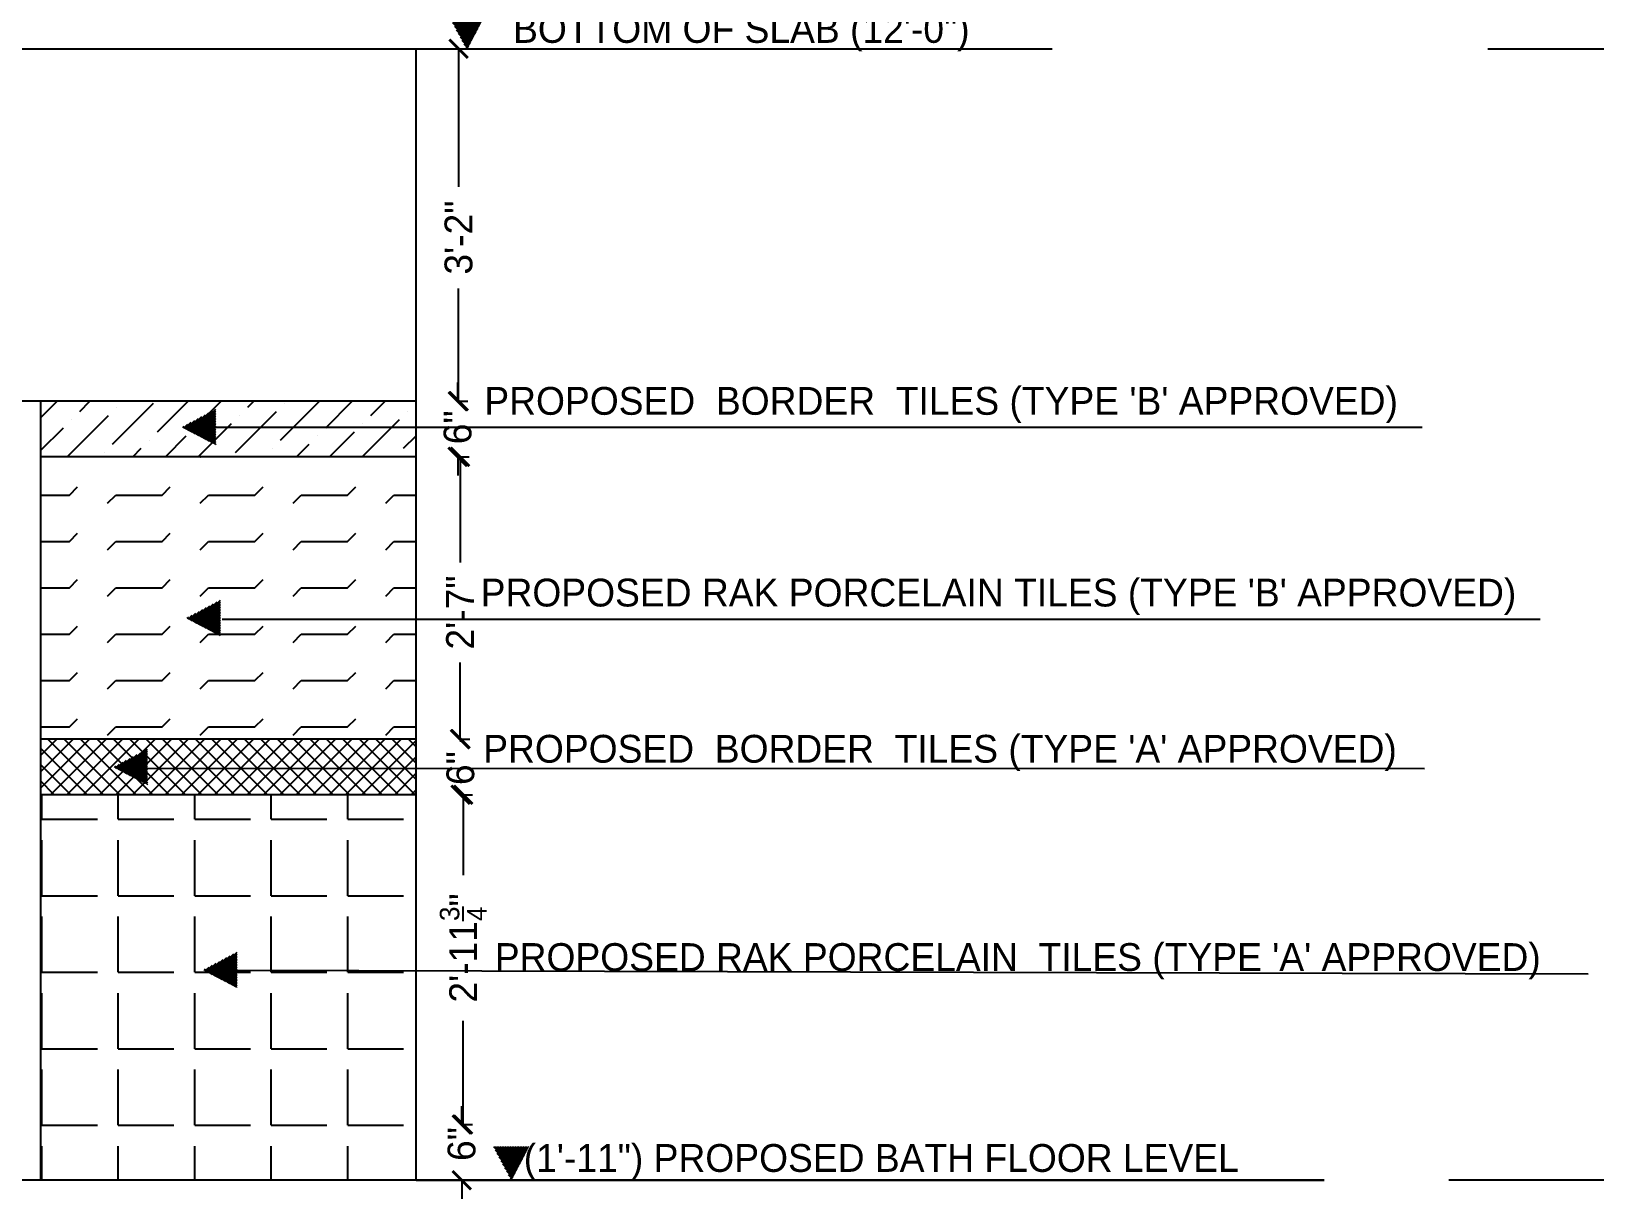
# Model space of a CAD drawing. Extents: x 10753 to 18704, y -5361 to 1140.
# Drawn here: x 14282 to 14450.6, y -3552.9 to -3427 of the extents above; entities that cross this region are included whole.
import ezdxf

# ---------------------------------------------------------------- set-up
doc = ezdxf.new("R2010")
doc.units = 0
doc.header["$LTSCALE"] = 30
doc.header["$MEASUREMENT"] = 0
doc.header["$PDMODE"] = 3
doc.linetypes.add('ACAD_ISO02W100', pattern=[15, 12, -3])
doc.layers.get('0').update_dxf_attribs({"linetype": 'CONTINUOUS'})
doc.layers.get('DEFPOINTS').update_dxf_attribs({"linetype": 'CONTINUOUS'})
for name, color, linetype in [('DIM', 6, 'CONTINUOUS'), ('LAYER2', 132, 'CONTINUOUS'), ('WALL', 2, 'CONTINUOUS')]:
    doc.layers.add(name, color=color, linetype=linetype)
doc.styles.get("Standard").update_dxf_attribs({"font": 'stylu.ttf', "height": 3})
doc.styles.add('Text 1-2', font='stylu.ttf', dxfattribs={"height": 1.5})
doc.dimstyles.new('D1', dxfattribs={"dimtxt": 6, "dimasz": 5, "dimexe": 1, "dimexo": 2, "dimgap": 1, "dimtad": 1, "dimdec": 4, "dimzin": 3, "dimdsep": 46, "dimlunit": 4, "dimtxsty": 'Standard', "dimcen": 3, "dimclrd": 7, "dimclre": 7, "dimclrt": 2, "dimadec": 0, "dimazin": 0, "dimtfac": 1, "dimtdec": 4, "dimtofl": 0, "dimtmove": 2, "dimatfit": 3, "dimfxl": 1, "dimfrac": 2, "dimtolj": 1, "dimtzin": 1, "dimarcsym": 0})

# ---------------------------------------------------------------- blocks, each defined once
blk = doc.blocks.new('_ArchTick')
at = {"color": 0, "linetype": 'ByBlock', "const_width": 0.15}
blk.add_lwpolyline([(-0.5, -0.5), (0.5, 0.5)], dxfattribs=at)
blk = doc.blocks.new('*D243')
at = {"layer": 'DEFPOINTS', "color": 0, "transparency": 16777216}
for p in [(14323.54, -3428.9), (14323.54, -3466.9), (14328.12, -3466.9)]:
    blk.add_point(p, dxfattribs=at)
at = {"layer": 'DIM', "color": 4, "lineweight": -2, "transparency": 16777216}
for p, q in [((14328.12, -3428.9), (14329.12, -3428.9)), ((14328.12, -3428.9), (14328.12, -3443.77)), ((14328.12, -3466.9), (14328.12, -3454.75)), ((14328.12, -3466.9), (14329.12, -3466.9))]:
    blk.add_line(p, q, dxfattribs=at)
at = {"layer": 'DIM', "color": 4, "lineweight": -2, "transparency": 16777216, "xscale": 2, "yscale": 2, "zscale": 2}
for p, rotation in [((14328.12, -3428.9), 90), ((14328.12, -3466.9), 270)]:
    blk.add_blockref('_ArchTick', p, dxfattribs=dict(at, rotation=rotation))
at = {"layer": 'DIM', "color": 4, "transparency": 16777216, "insert": (14328.12, -3449.26), "char_height": 3, "attachment_point": 5, "rotation": 90}
blk.add_mtext('\\A1;3\'-2"', dxfattribs=at)
blk = doc.blocks.new('*D244')
at = {"layer": 'DEFPOINTS', "color": 0, "transparency": 16777216}
for p in [(14323.54, -3472.9), (14323.54, -3503.34), (14328.27, -3503.34)]:
    blk.add_point(p, dxfattribs=at)
at = {"layer": 'DIM', "color": 4, "lineweight": -2, "transparency": 16777216}
for p, q in [((14328.27, -3472.9), (14329.27, -3472.9)), ((14328.27, -3472.9), (14328.27, -3484.29)), ((14328.27, -3503.34), (14328.27, -3495.08)), ((14328.27, -3503.34), (14329.27, -3503.34))]:
    blk.add_line(p, q, dxfattribs=at)
at = {"layer": 'DIM', "color": 4, "lineweight": -2, "transparency": 16777216, "xscale": 2, "yscale": 2, "zscale": 2}
for p, rotation in [((14328.27, -3472.9), 90), ((14328.27, -3503.34), 270)]:
    blk.add_blockref('_ArchTick', p, dxfattribs=dict(at, rotation=rotation))
at = {"layer": 'DIM', "color": 4, "transparency": 16777216, "insert": (14328.27, -3489.69), "char_height": 3, "attachment_point": 5, "rotation": 90}
blk.add_mtext('\\A1;2\'-7"', dxfattribs=at)
blk = doc.blocks.new('*D245')
at = {"layer": 'DEFPOINTS', "color": 0, "transparency": 16777216}
for p in [(14323.54, -3503.34), (14323.54, -3509.34), (14328.32, -3509.34)]:
    blk.add_point(p, dxfattribs=at)
at = {"layer": 'DIM', "color": 4, "lineweight": -2, "transparency": 16777216}
for p, q in [((14328.32, -3503.34), (14329.32, -3503.34)), ((14328.32, -3503.34), (14328.32, -3503.64)), ((14328.32, -3509.34), (14328.32, -3509.3)), ((14328.32, -3509.34), (14329.32, -3509.34))]:
    blk.add_line(p, q, dxfattribs=at)
at = {"layer": 'DIM', "color": 4, "lineweight": -2, "transparency": 16777216, "xscale": 2, "yscale": 2, "zscale": 2}
for p, rotation in [((14328.32, -3503.34), 90), ((14328.32, -3509.34), 270)]:
    blk.add_blockref('_ArchTick', p, dxfattribs=dict(at, rotation=rotation))
at = {"layer": 'DIM', "color": 4, "transparency": 16777216, "insert": (14328.32, -3506.47), "char_height": 3, "attachment_point": 5, "rotation": 90}
blk.add_mtext('\\A1;6"', dxfattribs=at)
blk = doc.blocks.new('*D246')
at = {"layer": 'DEFPOINTS', "color": 0, "transparency": 16777216}
for p in [(14323.54, -3509.34), (14323.54, -3544.9), (14328.61, -3544.9)]:
    blk.add_point(p, dxfattribs=at)
at = {"layer": 'DIM', "color": 4, "lineweight": -2, "transparency": 16777216}
for p, q in [((14328.61, -3509.34), (14329.61, -3509.34)), ((14328.61, -3509.34), (14328.61, -3518.02)), ((14328.61, -3544.9), (14328.61, -3533.71)), ((14328.61, -3544.9), (14329.61, -3544.9))]:
    blk.add_line(p, q, dxfattribs=at)
at = {"layer": 'DIM', "color": 4, "lineweight": -2, "transparency": 16777216, "xscale": 2, "yscale": 2, "zscale": 2}
for p, rotation in [((14328.61, -3509.34), 90), ((14328.61, -3544.9), 270)]:
    blk.add_blockref('_ArchTick', p, dxfattribs=dict(at, rotation=rotation))
at = {"layer": 'DIM', "color": 4, "transparency": 16777216, "insert": (14328.61, -3525.86), "char_height": 3, "attachment_point": 5, "rotation": 90}
blk.add_mtext('\\A1;2\'-11{\\H0.7x;\\S3/4;}"', dxfattribs=at)
blk = doc.blocks.new('*D247')
at = {"layer": 'DEFPOINTS', "color": 0, "transparency": 16777216}
for p in [(14323.54, -3544.9), (14323.54, -3550.9), (14328.45, -3550.9)]:
    blk.add_point(p, dxfattribs=at)
at = {"layer": 'DIM', "color": 4, "lineweight": -2, "transparency": 16777216}
for p, q in [((14328.45, -3544.9), (14328.45, -3542.9)), ((14328.45, -3544.9), (14329.45, -3544.9)), ((14328.45, -3550.9), (14329.45, -3550.9)), ((14328.45, -3550.9), (14328.45, -3552.9))]:
    blk.add_line(p, q, dxfattribs=at)
at = {"layer": 'DIM', "color": 4, "lineweight": -2, "transparency": 16777216, "xscale": 2, "yscale": 2, "zscale": 2}
for p, rotation in [((14328.45, -3544.9), 270), ((14328.45, -3550.9), 90)]:
    blk.add_blockref('_ArchTick', p, dxfattribs=dict(at, rotation=rotation))
at = {"layer": 'DIM', "color": 4, "transparency": 16777216, "insert": (14328.45, -3547), "char_height": 3, "attachment_point": 5, "rotation": 90}
blk.add_mtext('\\A1;6"', dxfattribs=at)
blk = doc.blocks.new('*D242')
at = {"layer": 'DEFPOINTS', "color": 0, "transparency": 16777216}
for p in [(14323.54, -3466.9), (14323.54, -3472.9), (14328.02, -3472.9)]:
    blk.add_point(p, dxfattribs=at)
at = {"layer": 'DIM', "color": 4, "lineweight": -2, "transparency": 16777216}
for p, q in [((14328.02, -3466.9), (14328.02, -3464.9)), ((14328.02, -3466.9), (14329.02, -3466.9)), ((14328.02, -3472.9), (14329.02, -3472.9)), ((14328.02, -3472.9), (14328.02, -3474.9))]:
    blk.add_line(p, q, dxfattribs=at)
at = {"layer": 'DIM', "color": 4, "lineweight": -2, "transparency": 16777216, "xscale": 2, "yscale": 2, "zscale": 2}
for p, rotation in [((14328.02, -3466.9), 270), ((14328.02, -3472.9), 90)]:
    blk.add_blockref('_ArchTick', p, dxfattribs=dict(at, rotation=rotation))
at = {"layer": 'DIM', "color": 4, "transparency": 16777216, "insert": (14328.02, -3469.72), "char_height": 3, "attachment_point": 5, "rotation": 90}
blk.add_mtext('\\A1;6"', dxfattribs=at)

msp = doc.modelspace()

# ---------------------------------------------------------------- hatches: boundary and pattern name
h = msp.add_hatch()
h.set_pattern_fill('ANSI31', color=230, angle=90, style=0)
h.set_pattern_definition([(135, (11153.07184, -20836.63425), (-0.08838834765, -0.08838834765), [])])
h.paths.add_polyline_path([(14329.04574, -3429.01557), (14330.94216, -3425.3786), (14327.09839, -3425.3786)])
h = msp.add_hatch()
h.set_pattern_fill('ANSI31', color=230, style=0)
h.set_pattern_definition([(45, (-3109.31587, -293.7305), (-0.08838834765, 0.08838834765), [])])
h.paths.add_polyline_path([(14298.3028, -3469.70441), (14301.93977, -3471.60082), (14301.93977, -3467.75705)])
h = msp.add_hatch()
h.set_pattern_fill('ANSI31', color=230, style=0)
h.set_pattern_definition([(45, (-3108.8276, -314.32418), (-0.08838834765, 0.08838834765), [])])
h.paths.add_polyline_path([(14298.79107, -3490.29809), (14302.42805, -3492.1945), (14302.42805, -3488.35073)])
h = msp.add_hatch()
h.set_pattern_fill('ANSI31', color=230, style=0)
h.set_pattern_definition([(45, (-3116.67911, -330.38747), (-0.08838834765, 0.08838834765), [])])
h.paths.add_polyline_path([(14290.93956, -3506.36138), (14294.57653, -3508.25779), (14294.57653, -3504.41402)])
h = msp.add_hatch()
h.set_pattern_fill('ANSI31', color=230, style=0)
h.set_pattern_definition([(45, (-3107.01872, -352.26885), (-0.08838834765, 0.08838834765), [])])
h.paths.add_polyline_path([(14300.59995, -3528.24276), (14304.23693, -3530.13917), (14304.23693, -3526.2954)])
h = msp.add_hatch()
h.set_pattern_fill('ANSI31', color=256, angle=90, style=0)
h.set_pattern_definition([(135, (11157.86386, -20958.55146), (-0.08838834765, -0.08838834765), [])])
h.paths.add_polyline_path([(14333.83777, -3550.93279), (14335.73418, -3547.29581), (14331.89041, -3547.29581)])

# ---------------------------------------------------------------- linework, layer by layer
at = {"color": 1}
msp.add_line((14283.0385, -3466.89906), (14253.10373, -3466.89906), dxfattribs=at)
at = {"color": 230}
for p, q in [((14301.78614, -3469.71751), (14431.98786, -3469.71751)), ((14302.63544, -3490.40155), (14444.74016, -3490.40155)), ((14294.47097, -3506.46477), (14432.25934, -3506.49394)), ((14304.08329, -3528.25586), (14449.91478, -3528.63614))]:
    msp.add_line(p, q, dxfattribs=at)
at = {"color": 3}
msp.add_line((14283.0385, -3550.89906), (14253.10373, -3550.89906), dxfattribs=at)
at = {"linetype": 'ACAD_ISO02W100'}
msp.add_line((14323.5385, -3550.89906), (14421.44497, -3550.89906), dxfattribs=at)
at = {"layer": 'LAYER2', "color": 0}
msp.add_line((14322.99249, -3509.3359), (14323.5385, -3508.78989), dxfattribs=at)
at = {"layer": 'WALL', "color": 9}
for p, q in [((14130.56178, -3428.89906), (14323.5385, -3428.89906)), ((14323.5385, -3550.89906), (14323.5385, -3428.89906)), ((14323.5385, -3428.89906), (14392.12461, -3428.89906)), ((14439.08852, -3428.89906), (14538.3074, -3428.89906)), ((14333.6043, -3550.89906), (14130.56178, -3550.89906)), ((14421.44497, -3550.89906), (14328.96612, -3550.89906)), ((14555.58587, -3550.89906), (14434.89148, -3550.89906))]:
    msp.add_line(p, q, dxfattribs=at)
at = {"layer": 'WALL', "color": 3}
for p, q in [((14323.5385, -3466.89906), (14163.0385, -3466.89906)), ((14283.0385, -3466.89906), (14283.0385, -3550.89906)), ((14283.0385, -3468.69205), (14284.83148, -3466.89906)), ((14287.26879, -3467.99728), (14288.36701, -3466.89906)), ((14290.80433, -3471.53282), (14295.22375, -3467.1134)), ((14295.66569, -3470.20699), (14298.97361, -3466.89906)), ((14300.52705, -3468.88117), (14302.50915, -3466.89906)), ((14305.38841, -3467.55534), (14306.04468, -3466.89906)), ((14308.92394, -3471.09087), (14313.11575, -3466.89906)), ((14313.7853, -3469.76505), (14316.65128, -3466.89906)), ((14318.64666, -3468.43922), (14320.18682, -3466.89906)), ((14285.94297, -3472.85864), (14290.36239, -3468.43922)), ((14286.38491, -3468.88117), (14286.38491, -3468.88117)), ((14304.06258, -3472.4167), (14308.482, -3467.99728)), ((14304.50452, -3468.43922), (14304.50452, -3468.43922)), ((14317.72235, -3472.89906), (14321.74025, -3468.88117)), ((14322.62413, -3467.99728), (14322.62413, -3467.99728)), ((14283.0385, -3472.22758), (14285.50103, -3469.76505)), ((14296.50915, -3472.89906), (14298.75928, -3470.64893)), ((14300.04468, -3472.89906), (14303.62064, -3469.32311)), ((14312.90141, -3470.64893), (14312.90141, -3470.64893)), ((14314.18682, -3472.89906), (14316.87889, -3470.20699)), ((14317.76277, -3469.32311), (14317.76277, -3469.32311)), ((14322.18219, -3471.97476), (14323.5385, -3470.61845)), ((14292.97361, -3472.89906), (14293.89792, -3471.97476)), ((14294.7818, -3471.09087), (14294.7818, -3471.09087)), ((14310.65128, -3472.89906), (14312.01753, -3471.53282)), ((14323.5385, -3472.89906), (14283.0385, -3472.89906)), ((14283.0385, -3477.02717), (14286.14818, -3477.02717)), ((14286.14818, -3477.02717), (14287.03206, -3476.14329)), ((14290.2643, -3477.91105), (14291.14818, -3477.02717)), ((14291.14818, -3477.02717), (14296.14818, -3477.02717)), ((14296.14818, -3477.02717), (14297.03206, -3476.14329)), ((14300.2643, -3477.91105), (14301.14818, -3477.02717)), ((14301.14818, -3477.02717), (14306.14818, -3477.02717)), ((14306.14818, -3477.02717), (14307.03206, -3476.14329)), ((14310.2643, -3477.91105), (14311.14818, -3477.02717)), ((14311.14818, -3477.02717), (14316.14818, -3477.02717)), ((14316.14818, -3477.02717), (14317.03206, -3476.14329)), ((14320.2643, -3477.91105), (14321.14818, -3477.02717)), ((14321.14818, -3477.02717), (14323.5385, -3477.02717)), ((14283.0385, -3482.02717), (14286.14818, -3482.02717)), ((14286.14818, -3482.02717), (14287.03206, -3481.14329)), ((14290.2643, -3482.91105), (14291.14818, -3482.02717)), ((14291.14818, -3482.02717), (14296.14818, -3482.02717)), ((14296.14818, -3482.02717), (14297.03206, -3481.14329)), ((14300.2643, -3482.91105), (14301.14818, -3482.02717)), ((14301.14818, -3482.02717), (14306.14818, -3482.02717)), ((14306.14818, -3482.02717), (14307.03206, -3481.14329)), ((14310.2643, -3482.91105), (14311.14818, -3482.02717)), ((14311.14818, -3482.02717), (14316.14818, -3482.02717)), ((14316.14818, -3482.02717), (14317.03206, -3481.14329)), ((14320.2643, -3482.91105), (14321.14818, -3482.02717)), ((14321.14818, -3482.02717), (14323.5385, -3482.02717)), ((14283.0385, -3487.02717), (14286.14818, -3487.02717)), ((14286.14818, -3487.02717), (14287.03206, -3486.14329)), ((14290.2643, -3487.91105), (14291.14818, -3487.02717)), ((14291.14818, -3487.02717), (14296.14818, -3487.02717)), ((14296.14818, -3487.02717), (14297.03206, -3486.14329)), ((14300.2643, -3487.91105), (14301.14818, -3487.02717)), ((14301.14818, -3487.02717), (14306.14818, -3487.02717)), ((14306.14818, -3487.02717), (14307.03206, -3486.14329)), ((14310.2643, -3487.91105), (14311.14818, -3487.02717)), ((14311.14818, -3487.02717), (14316.14818, -3487.02717)), ((14316.14818, -3487.02717), (14317.03206, -3486.14329)), ((14320.2643, -3487.91105), (14321.14818, -3487.02717)), ((14321.14818, -3487.02717), (14323.5385, -3487.02717)), ((14283.0385, -3492.02717), (14286.14818, -3492.02717)), ((14286.14818, -3492.02717), (14287.03206, -3491.14329)), ((14290.2643, -3492.91105), (14291.14818, -3492.02717)), ((14291.14818, -3492.02717), (14296.14818, -3492.02717)), ((14296.14818, -3492.02717), (14297.03206, -3491.14329)), ((14300.2643, -3492.91105), (14301.14818, -3492.02717)), ((14301.14818, -3492.02717), (14306.14818, -3492.02717)), ((14306.14818, -3492.02717), (14307.03206, -3491.14329)), ((14310.2643, -3492.91105), (14311.14818, -3492.02717)), ((14311.14818, -3492.02717), (14316.14818, -3492.02717)), ((14316.14818, -3492.02717), (14317.03206, -3491.14329)), ((14320.2643, -3492.91105), (14321.14818, -3492.02717)), ((14321.14818, -3492.02717), (14323.5385, -3492.02717)), ((14286.14818, -3497.02717), (14287.03206, -3496.14329)), ((14296.14818, -3497.02717), (14297.03206, -3496.14329)), ((14306.14818, -3497.02717), (14307.03206, -3496.14329)), ((14316.14818, -3497.02717), (14317.03206, -3496.14329)), ((14283.0385, -3497.02717), (14286.14818, -3497.02717)), ((14290.2643, -3497.91105), (14291.14818, -3497.02717)), ((14291.14818, -3497.02717), (14296.14818, -3497.02717)), ((14300.2643, -3497.91105), (14301.14818, -3497.02717)), ((14301.14818, -3497.02717), (14306.14818, -3497.02717)), ((14310.2643, -3497.91105), (14311.14818, -3497.02717)), ((14311.14818, -3497.02717), (14316.14818, -3497.02717)), ((14320.2643, -3497.91105), (14321.14818, -3497.02717)), ((14321.14818, -3497.02717), (14323.5385, -3497.02717)), ((14286.14818, -3502.02717), (14287.03206, -3501.14329)), ((14296.14818, -3502.02717), (14297.03206, -3501.14329)), ((14306.14818, -3502.02717), (14307.03206, -3501.14329)), ((14316.14818, -3502.02717), (14317.03206, -3501.14329)), ((14283.0385, -3502.02717), (14286.14818, -3502.02717)), ((14290.2643, -3502.91105), (14291.14818, -3502.02717)), ((14291.14818, -3502.02717), (14296.14818, -3502.02717)), ((14300.2643, -3502.91105), (14301.14818, -3502.02717)), ((14301.14818, -3502.02717), (14306.14818, -3502.02717)), ((14310.2643, -3502.91105), (14311.14818, -3502.02717)), ((14311.14818, -3502.02717), (14316.14818, -3502.02717)), ((14320.2643, -3502.91105), (14321.14818, -3502.02717)), ((14321.14818, -3502.02717), (14323.5385, -3502.02717)), ((14323.5385, -3503.3359), (14283.0385, -3503.3359)), ((14283.0385, -3505.09572), (14284.79831, -3503.3359)), ((14283.0385, -3506.86348), (14286.56608, -3503.3359)), ((14283.0385, -3508.63125), (14288.33385, -3503.3359)), ((14288.06008, -3509.3359), (14283.0385, -3504.31432)), ((14289.82785, -3509.3359), (14283.82785, -3503.3359)), ((14284.10161, -3509.3359), (14290.10161, -3503.3359)), ((14291.59561, -3509.3359), (14285.59561, -3503.3359)), ((14285.86938, -3509.3359), (14291.86938, -3503.3359)), ((14293.36338, -3509.3359), (14287.36338, -3503.3359)), ((14287.63715, -3509.3359), (14293.63715, -3503.3359)), ((14295.13115, -3509.3359), (14289.13115, -3503.3359)), ((14289.40491, -3509.3359), (14295.40491, -3503.3359)), ((14296.89892, -3509.3359), (14290.89892, -3503.3359)), ((14291.17268, -3509.3359), (14297.17268, -3503.3359)), ((14298.66668, -3509.3359), (14292.66668, -3503.3359)), ((14292.94045, -3509.3359), (14298.94045, -3503.3359)), ((14300.43445, -3509.3359), (14294.43445, -3503.3359)), ((14294.70821, -3509.3359), (14300.70821, -3503.3359)), ((14302.20222, -3509.3359), (14296.20222, -3503.3359)), ((14296.47598, -3509.3359), (14302.47598, -3503.3359)), ((14303.96998, -3509.3359), (14297.96998, -3503.3359)), ((14298.24375, -3509.3359), (14304.24375, -3503.3359)), ((14305.73775, -3509.3359), (14299.73775, -3503.3359)), ((14300.01151, -3509.3359), (14306.01151, -3503.3359)), ((14307.50552, -3509.3359), (14301.50552, -3503.3359)), ((14301.77928, -3509.3359), (14307.77928, -3503.3359)), ((14309.27328, -3509.3359), (14303.27328, -3503.3359)), ((14303.54705, -3509.3359), (14309.54705, -3503.3359)), ((14311.04105, -3509.3359), (14305.04105, -3503.3359)), ((14305.31482, -3509.3359), (14311.31482, -3503.3359)), ((14312.80882, -3509.3359), (14306.80882, -3503.3359)), ((14307.08258, -3509.3359), (14313.08258, -3503.3359)), ((14314.57659, -3509.3359), (14308.57659, -3503.3359)), ((14308.85035, -3509.3359), (14314.85035, -3503.3359)), ((14316.34435, -3509.3359), (14310.34435, -3503.3359)), ((14310.61812, -3509.3359), (14316.61812, -3503.3359)), ((14318.11212, -3509.3359), (14312.11212, -3503.3359)), ((14312.38588, -3509.3359), (14318.38588, -3503.3359)), ((14319.87989, -3509.3359), (14313.87989, -3503.3359)), ((14314.15365, -3509.3359), (14320.15365, -3503.3359)), ((14321.64765, -3509.3359), (14315.64765, -3503.3359)), ((14315.92142, -3509.3359), (14321.92142, -3503.3359)), ((14323.41542, -3509.3359), (14317.41542, -3503.3359)), ((14317.68918, -3509.3359), (14323.5385, -3503.48659)), ((14323.5385, -3507.69121), (14319.18319, -3503.3359)), ((14323.5385, -3505.92344), (14320.95095, -3503.3359)), ((14323.5385, -3504.15568), (14322.71872, -3503.3359)), ((14286.29231, -3509.3359), (14283.0385, -3506.08208)), ((14319.45695, -3509.3359), (14323.5385, -3505.25436)), ((14284.52455, -3509.3359), (14283.0385, -3507.84985)), ((14321.22472, -3509.3359), (14323.5385, -3507.02212)), ((14323.5385, -3509.3359), (14283.0385, -3509.3359)), ((14283.16905, -3511.97616), (14283.16905, -3509.3359)), ((14291.41905, -3511.97616), (14291.41905, -3509.3359)), ((14299.66905, -3511.97616), (14299.66905, -3509.3359)), ((14307.91905, -3511.97616), (14307.91905, -3509.3359)), ((14283.16905, -3511.97616), (14289.16905, -3511.97616)), ((14291.41905, -3511.97616), (14297.41905, -3511.97616)), ((14299.66905, -3511.97616), (14305.66905, -3511.97616)), ((14307.91905, -3511.97616), (14313.91905, -3511.97616)), ((14283.16905, -3520.22616), (14283.16905, -3514.22616)), ((14291.41905, -3520.22616), (14291.41905, -3514.22616)), ((14299.66905, -3520.22616), (14299.66905, -3514.22616)), ((14307.91905, -3520.22616), (14307.91905, -3514.22616)), ((14316.16905, -3520.22616), (14316.16905, -3514.22616)), ((14283.16905, -3520.22616), (14289.16905, -3520.22616)), ((14291.41905, -3520.22616), (14297.41905, -3520.22616)), ((14299.66905, -3520.22616), (14305.66905, -3520.22616)), ((14307.91905, -3520.22616), (14313.91905, -3520.22616)), ((14316.16905, -3520.22616), (14322.16905, -3520.22616)), ((14283.16905, -3528.47616), (14283.16905, -3522.47616)), ((14291.41905, -3528.47616), (14291.41905, -3522.47616)), ((14299.66905, -3528.47616), (14299.66905, -3522.47616)), ((14307.91905, -3528.47616), (14307.91905, -3522.47616)), ((14316.16905, -3528.47616), (14316.16905, -3522.47616)), ((14283.16905, -3528.47616), (14289.16905, -3528.47616)), ((14291.41905, -3528.47616), (14297.41905, -3528.47616)), ((14299.66905, -3528.47616), (14305.66905, -3528.47616)), ((14307.91905, -3528.47616), (14313.91905, -3528.47616)), ((14316.16905, -3528.47616), (14322.16905, -3528.47616)), ((14283.16905, -3536.72616), (14283.16905, -3530.72616)), ((14291.41905, -3536.72616), (14291.41905, -3530.72616)), ((14299.66905, -3536.72616), (14299.66905, -3530.72616)), ((14307.91905, -3536.72616), (14307.91905, -3530.72616)), ((14316.16905, -3536.72616), (14316.16905, -3530.72616)), ((14283.16905, -3536.72616), (14289.16905, -3536.72616)), ((14291.41905, -3536.72616), (14297.41905, -3536.72616)), ((14299.66905, -3536.72616), (14305.66905, -3536.72616)), ((14307.91905, -3536.72616), (14313.91905, -3536.72616)), ((14316.16905, -3536.72616), (14322.16905, -3536.72616)), ((14291.41905, -3544.97616), (14291.41905, -3538.97616)), ((14299.66905, -3544.97616), (14299.66905, -3538.97616)), ((14307.91905, -3544.97616), (14307.91905, -3538.97616)), ((14316.16905, -3544.97616), (14316.16905, -3538.97616)), ((14283.16905, -3544.97616), (14289.16905, -3544.97616)), ((14291.41905, -3544.97616), (14297.41905, -3544.97616)), ((14299.66905, -3544.97616), (14305.66905, -3544.97616)), ((14307.91905, -3544.97616), (14313.91905, -3544.97616)), ((14316.16905, -3544.97616), (14322.16905, -3544.97616)), ((14291.41905, -3550.89906), (14291.41905, -3547.22616)), ((14299.66905, -3550.89906), (14299.66905, -3547.22616)), ((14307.91905, -3550.89906), (14307.91905, -3547.22616)), ((14316.16905, -3550.89906), (14316.16905, -3547.22616)), ((14336.5563, -3550.89906), (14149.68338, -3550.89906))]:
    msp.add_line(p, q, dxfattribs=at)
at = {"layer": 'WALL', "color": 0}
for p, q in [((14309.36588, -3467.1134), (14309.36588, -3467.1134)), ((14323.50802, -3467.1134), (14323.5385, -3467.08292)), ((14291.24627, -3467.55534), (14291.24627, -3467.55534)), ((14299.64316, -3469.76505), (14299.64316, -3469.76505)), ((14289.92044, -3472.4167), (14289.92044, -3472.4167)), ((14308.04006, -3471.97476), (14308.04006, -3471.97476)), ((14290.2643, -3472.91105), (14290.27629, -3472.89906)), ((14300.2643, -3472.91105), (14300.27629, -3472.89906)), ((14307.11575, -3472.89906), (14307.15617, -3472.85864)), ((14310.2643, -3472.91105), (14310.27629, -3472.89906)), ((14320.2643, -3472.91105), (14320.27629, -3472.89906)), ((14321.29831, -3472.85864), (14321.29831, -3472.85864)), ((14316.16905, -3511.97616), (14316.16905, -3509.3359)), ((14316.16905, -3511.97616), (14322.16905, -3511.97616)), ((14283.16905, -3544.97616), (14283.16905, -3538.97616)), ((14283.16905, -3550.89906), (14283.16905, -3547.22616))]:
    msp.add_line(p, q, dxfattribs=at)

# ---------------------------------------------------------------- texts
at = {"color": 230, "char_height": 3, "attachment_point": 1, "style": 'Text 1-2'}
for s, insert in [('     BOTTOM OF SLAB (12\'-0")', (14328.41519, -3425.26205)), ("   PROPOSED  BORDER  TILES (TYPE 'B' APPROVED)", (14327.54557, -3465.36727)), ("  PROPOSED RAK PORCELAIN TILES (TYPE 'B' APPROVED)", (14328.26663, -3486.0382)), ("   PROPOSED  BORDER  TILES (TYPE 'A' APPROVED)", (14327.4246, -3502.88068)), ("        PROPOSED RAK PORCELAIN  TILES (TYPE 'A' APPROVED)", (14323.10068, -3525.34029)), ('      (1\'-11") PROPOSED BATH FLOOR LEVEL', (14328.45036, -3547.00365))]:
    msp.add_mtext_dynamic_manual_height_columns(s, width=161.6099882, gutter_width=1, heights=[0], dxfattribs=dict(at, insert=insert))

# ---------------------------------------------------------------- dimensions: what is measured, and where the dimension line sits
at = {"layer": 'DIM'}
for base, p1, p2, picture, middle in [((14328.11817, -3466.89906), (14323.5385, -3428.89906), (14323.5385, -3466.89906), '*D243', (14328.11817, -3449.26254)), ((14328.01675, -3472.89906), (14323.5385, -3466.89906), (14323.5385, -3472.89906), '*D242', (14328.01675, -3469.71751)), ((14328.31903, -3509.34013), (14323.5385, -3503.33572), (14323.5385, -3509.34013), '*D245', (14328.31903, -3506.47194)), ((14328.45036, -3550.89906), (14323.5385, -3544.89906), (14323.5385, -3550.89906), '*D247', (14328.45036, -3547.00365))]:
    dim = msp.add_linear_dim(base=base, p1=p1, p2=p2, angle=90, dimstyle='D1', override={"dimtxt": 3, "dimasz": 2, "dimexo": 9, "dimblk": 'ArchTick', "dimclrd": 4, "dimclre": 4, "dimclrt": 4, "dimldrblk": 'ArchTick', "dimfxlon": 1}, dxfattribs=at)
    dim.commit()
    dim.dimension.update_dxf_attribs({"geometry": picture, "text_midpoint": middle, "dimtype": 160})
for base, p1, p2, text, picture, middle in [((14328.26663, -3503.33572), (14323.5385, -3472.89906), (14323.5385, -3503.33572), '2\'-7"', '*D244', (14328.26663, -3489.68608)), ((14328.61363, -3544.89906), (14323.5385, -3509.34013), (14323.5385, -3544.89906), '2\'-11{\\H0.7x;\\S3/4;}"', '*D246', (14328.61363, -3525.86166))]:
    dim = msp.add_linear_dim(base=base, p1=p1, p2=p2, angle=90, text=text, dimstyle='D1', override={"dimtxt": 3, "dimasz": 2, "dimexo": 9, "dimblk": 'ArchTick', "dimclrd": 4, "dimclre": 4, "dimclrt": 4, "dimldrblk": 'ArchTick', "dimfxlon": 1}, dxfattribs=at)
    dim.commit()
    dim.dimension.update_dxf_attribs({"geometry": picture, "text_midpoint": middle, "dimtype": 160})

doc.saveas('drawing.dxf')
